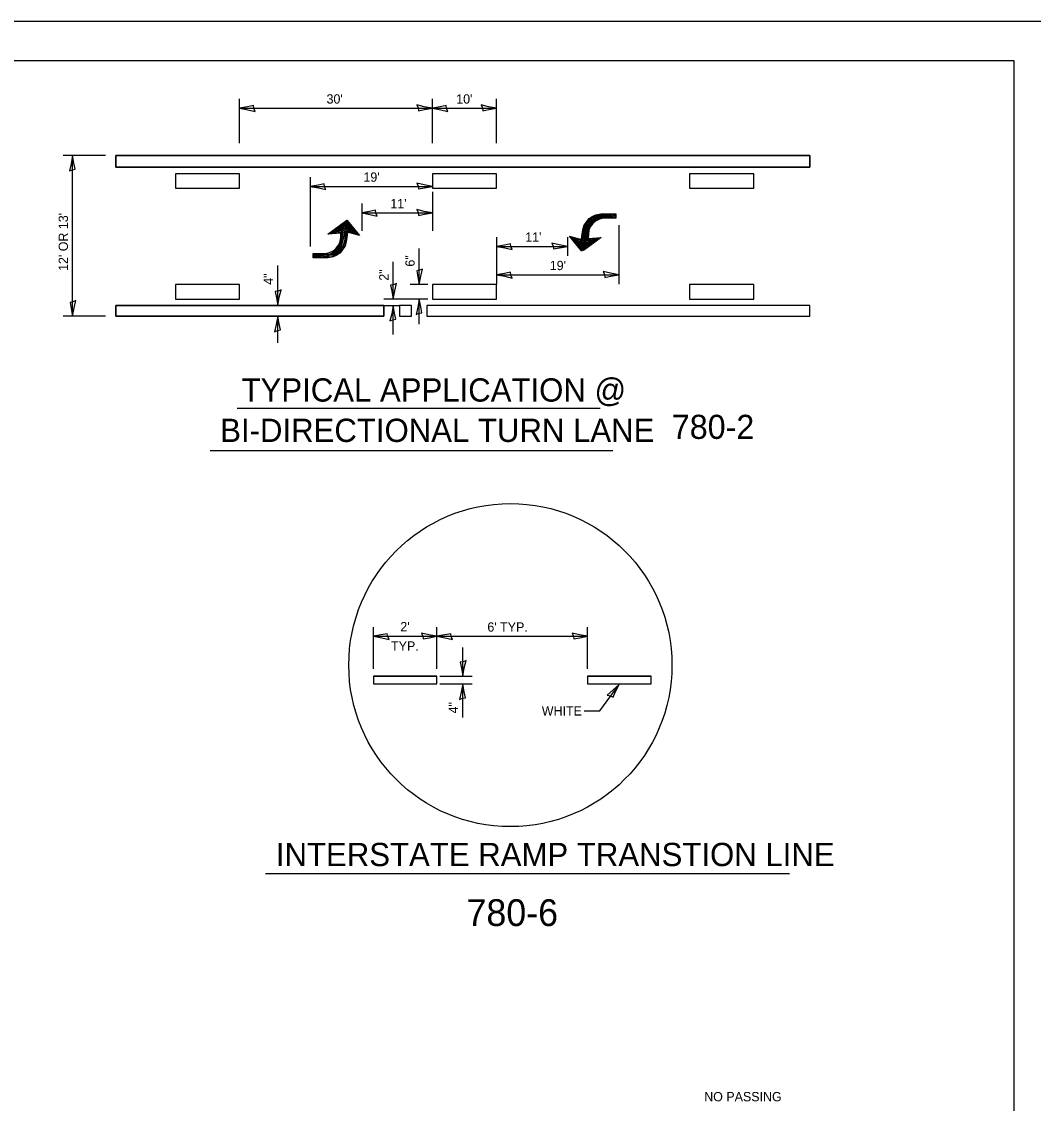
# Model space of a CAD drawing. Extents: x 1920121 to 1937144, y 1296471 to 1305112.
# Drawn here: x 1931356 to 1932008, y 1300379 to 1301076 of the extents above; entities that cross this region are included whole.
import ezdxf

# ---------------------------------------------------------------- set-up
doc = ezdxf.new("R2010")
doc.units = 0
for name, color, linetype in [('Level 1', 7, 'Continuous'), ('Level 22', 7, 'Continuous'), ('Level 24', 7, 'Continuous'), ('Level 40', 7, 'Continuous'), ('Level 63', 7, 'Continuous'), ('ROW_PR_Notes', 7, 'Continuous'), ('Sheets_50 Reference Boundary', 7, 'Continuous'), ('Sheets_General Details', 7, 'Continuous'), ('Sheets_Printer Plotting Border', 7, 'Continuous')]:
    doc.layers.add(name, color=color, linetype=linetype)

msp = doc.modelspace()

# ---------------------------------------------------------------- linework, layer by layer
at = {"layer": 'Level 22'}
for p, q in [((1931496.77, 1300997.37), (1931496.77, 1301025.9)), ((1931620.97, 1300997.37), (1931620.97, 1301025.9)), ((1931662.37, 1300997.37), (1931662.37, 1301025.9)), ((1931496.77, 1301019.9), (1931620.97, 1301019.9)), ((1931620.97, 1301019.9), (1931662.37, 1301019.9)), ((1931389.17, 1300885.9), (1931389.17, 1300989.46)), ((1931542.31, 1300975.53), (1931542.31, 1300930.7)), ((1931542.31, 1300969.53), (1931620.97, 1300969.53)), ((1931620.97, 1300966.11), (1931620.97, 1300940.86)), ((1931575.43, 1300958.47), (1931575.43, 1300940.86)), ((1931575.43, 1300952.47), (1931620.97, 1300952.47)), ((1931741.03, 1300944.58), (1931741.03, 1300906.56)), ((1931662.37, 1300936.89), (1931662.37, 1300906.56)), ((1931707.91, 1300936.89), (1931707.91, 1300924.89)), ((1931662.37, 1300930.89), (1931707.91, 1300930.89)), ((1931662.37, 1300912.56), (1931741.03, 1300912.56)), ((1931583.03, 1300658.61), (1931583.03, 1300685.59)), ((1931623.92, 1300658.61), (1931623.92, 1300685.59)), ((1931720.99, 1300658.61), (1931720.99, 1300685.59)), ((1931583.03, 1300679.59), (1931623.92, 1300679.59)), ((1931623.92, 1300679.59), (1931720.99, 1300679.59)), ((1931625.71, 1300654), (1931646.54, 1300654)), ((1931625.71, 1300648.89), (1931646.54, 1300648.89)), ((1931728.78, 1300631.59), (1931741.26, 1300648.58)), ((1931718.69, 1300631.59), (1931728.78, 1300631.59))]:
    msp.add_line(p, q, dxfattribs=at)
for points in [[(1931506.77, 1301017.81), (1931505.96, 1301019.73), (1931505.64, 1301021.58), (1931501.77, 1301020.77), (1931496.77, 1301019.9), (1931502.11, 1301018.93)], [(1931610.98, 1301022), (1931611.79, 1301020.07), (1931612.1, 1301018.23), (1931615.97, 1301019.04), (1931620.97, 1301019.9), (1931615.64, 1301020.87)], [(1931630.97, 1301017.81), (1931630.16, 1301019.73), (1931629.84, 1301021.58), (1931625.97, 1301020.77), (1931620.97, 1301019.9), (1931626.31, 1301018.93)], [(1931652.38, 1301022), (1931653.19, 1301020.07), (1931653.5, 1301018.23), (1931657.37, 1301019.04), (1931662.37, 1301019.9), (1931657.04, 1301020.87)], [(1931387.08, 1300979.46), (1931389, 1300980.28), (1931390.84, 1300980.59), (1931390.04, 1300984.46), (1931389.17, 1300989.46), (1931388.2, 1300984.13)], [(1931552.31, 1300967.44), (1931551.5, 1300969.36), (1931551.18, 1300971.21), (1931547.31, 1300970.4), (1931542.31, 1300969.53), (1931547.65, 1300968.56)], [(1931610.98, 1300971.63), (1931611.79, 1300969.7), (1931612.1, 1300967.86), (1931615.97, 1300968.67), (1931620.97, 1300969.53), (1931615.64, 1300970.5)], [(1931585.43, 1300950.38), (1931584.62, 1300952.3), (1931584.3, 1300954.14), (1931580.43, 1300953.33), (1931575.43, 1300952.47), (1931580.77, 1300951.5)], [(1931610.98, 1300954.56), (1931611.79, 1300952.64), (1931612.1, 1300950.8), (1931615.97, 1300951.6), (1931620.97, 1300952.47), (1931615.64, 1300953.44)], [(1931672.37, 1300928.8), (1931671.56, 1300930.72), (1931671.24, 1300932.56), (1931667.37, 1300931.76), (1931662.37, 1300930.89), (1931667.71, 1300929.92)], [(1931697.92, 1300932.98), (1931698.73, 1300931.06), (1931699.04, 1300929.22), (1931702.91, 1300930.02), (1931707.91, 1300930.89), (1931702.58, 1300931.86)], [(1931614.65, 1300916.29), (1931612.72, 1300915.47), (1931610.88, 1300915.16), (1931611.69, 1300911.29), (1931612.55, 1300906.29), (1931613.52, 1300911.62)], [(1931672.37, 1300910.47), (1931671.56, 1300912.39), (1931671.24, 1300914.23), (1931667.37, 1300913.42), (1931662.37, 1300912.56), (1931667.71, 1300911.59)], [(1931731.04, 1300914.65), (1931731.85, 1300912.73), (1931732.16, 1300910.89), (1931736.03, 1300911.69), (1931741.03, 1300912.56), (1931735.7, 1300913.53)], [(1931523.44, 1300902.83), (1931521.51, 1300902.02), (1931519.67, 1300901.7), (1931520.48, 1300897.83), (1931521.34, 1300892.83), (1931522.31, 1300898.17)], [(1931597.81, 1300906.97), (1931595.89, 1300906.16), (1931594.05, 1300905.84), (1931594.86, 1300901.97), (1931595.72, 1300896.97), (1931596.69, 1300902.31)], [(1931391.26, 1300895.9), (1931389.34, 1300895.09), (1931387.5, 1300894.77), (1931388.3, 1300890.9), (1931389.17, 1300885.9), (1931390.14, 1300891.24)], [(1931610.46, 1300886.98), (1931612.38, 1300887.79), (1931614.23, 1300888.1), (1931613.42, 1300891.97), (1931612.55, 1300896.97), (1931611.58, 1300891.64)], [(1931593.63, 1300882.84), (1931595.55, 1300883.65), (1931597.39, 1300883.96), (1931596.59, 1300887.83), (1931595.72, 1300892.83), (1931594.75, 1300887.5)], [(1931519.25, 1300875.9), (1931521.17, 1300876.72), (1931523.02, 1300877.03), (1931522.21, 1300880.9), (1931521.34, 1300885.9), (1931520.37, 1300880.57)], [(1931593.03, 1300677.5), (1931592.21, 1300679.42), (1931591.9, 1300681.26), (1931588.03, 1300680.46), (1931583.03, 1300679.59), (1931588.36, 1300678.62)], [(1931613.92, 1300681.68), (1931614.74, 1300679.76), (1931615.05, 1300677.92), (1931618.92, 1300678.72), (1931623.92, 1300679.59), (1931618.59, 1300680.56)], [(1931633.92, 1300677.5), (1931633.1, 1300679.42), (1931632.79, 1300681.26), (1931628.92, 1300680.46), (1931623.92, 1300679.59), (1931629.25, 1300678.62)], [(1931710.99, 1300681.68), (1931711.81, 1300679.76), (1931712.12, 1300677.92), (1931715.99, 1300678.72), (1931720.99, 1300679.59), (1931715.66, 1300680.56)], [(1931642.63, 1300664), (1931640.71, 1300663.19), (1931638.87, 1300662.87), (1931639.68, 1300659), (1931640.54, 1300654), (1931641.51, 1300659.34)], [(1931638.45, 1300638.89), (1931640.37, 1300639.7), (1931642.21, 1300640.02), (1931641.41, 1300643.89), (1931640.54, 1300648.89), (1931639.57, 1300643.55)], [(1931733.65, 1300641.76), (1931735.68, 1300641.28), (1931737.35, 1300640.44), (1931738.99, 1300644.04), (1931741.26, 1300648.58), (1931737.32, 1300644.86)]]:
    msp.add_lwpolyline(points, close=True, dxfattribs=at)
at = {"layer": 'Level 24'}
for p, q in [((1931495.2, 1300826.52), (1931729.04, 1300826.52)), ((1931477.7, 1300799.26), (1931737.21, 1300799.26)), ((1931513.36, 1300526.66), (1931851.09, 1300526.66))]:
    msp.add_line(p, q, dxfattribs=at)
at = {"layer": 'Level 40'}
for p, q in [((1931455.37, 1300977.7), (1931455.37, 1300968.39)), ((1931496.77, 1300977.7), (1931455.37, 1300977.7)), ((1931496.77, 1300968.39), (1931496.77, 1300977.7)), ((1931662.37, 1300977.7), (1931620.97, 1300977.7)), ((1931620.97, 1300977.7), (1931620.97, 1300968.39)), ((1931662.37, 1300968.39), (1931662.37, 1300977.7)), ((1931827.97, 1300977.7), (1931786.57, 1300977.7)), ((1931786.57, 1300977.7), (1931786.57, 1300968.39)), ((1931827.97, 1300968.39), (1931827.97, 1300977.7)), ((1931455.37, 1300968.39), (1931496.77, 1300968.39)), ((1931620.97, 1300968.39), (1931662.37, 1300968.39)), ((1931786.57, 1300968.39), (1931827.97, 1300968.39)), ((1931496.77, 1300906.29), (1931455.37, 1300906.29)), ((1931455.37, 1300906.29), (1931455.37, 1300896.97)), ((1931496.77, 1300896.97), (1931496.77, 1300906.29)), ((1931662.37, 1300906.29), (1931620.97, 1300906.29)), ((1931620.97, 1300906.29), (1931620.97, 1300896.97)), ((1931662.37, 1300896.97), (1931662.37, 1300906.29)), ((1931827.97, 1300906.29), (1931786.57, 1300906.29)), ((1931786.57, 1300906.29), (1931786.57, 1300896.97)), ((1931827.97, 1300896.97), (1931827.97, 1300906.29)), ((1931455.37, 1300896.97), (1931496.77, 1300896.97)), ((1931620.97, 1300896.97), (1931662.37, 1300896.97)), ((1931786.57, 1300896.97), (1931827.97, 1300896.97))]:
    msp.add_line(p, q, dxfattribs=at)
msp.add_circle((1931671.22, 1300661.06), 104.11, dxfattribs=at)
at = {"layer": 'Level 63'}
for p, q in [((1931410.42, 1300989.46), (1931383.17, 1300989.46)), ((1931612.55, 1300906.29), (1931612.55, 1300929.43)), ((1931521.34, 1300892.83), (1931521.34, 1300918.49)), ((1931595.72, 1300896.97), (1931595.72, 1300920.94)), ((1931618.05, 1300906.29), (1931606.55, 1300906.29)), ((1931618.05, 1300896.97), (1931589.72, 1300896.97)), ((1931612.55, 1300880.69), (1931612.55, 1300896.97)), ((1931589.67, 1300892.83), (1931599.72, 1300892.83)), ((1931595.72, 1300874.12), (1931595.72, 1300892.83)), ((1931410.42, 1300885.9), (1931383.17, 1300885.9)), ((1931521.34, 1300868.78), (1931521.34, 1300885.9)), ((1931640.54, 1300654), (1931640.54, 1300672.38)), ((1931640.54, 1300627.18), (1931640.54, 1300648.89))]:
    msp.add_line(p, q, dxfattribs=at)
at = {"layer": 'ROW_PR_Notes'}
for p, q in [((1931864.2, 1300989.46), (1931417.08, 1300989.46)), ((1931417.08, 1300989.46), (1931417.08, 1300981.84)), ((1931864.2, 1300981.84), (1931864.2, 1300989.46)), ((1931417.08, 1300981.84), (1931864.2, 1300981.84)), ((1931565.09, 1300947.16), (1931565.8, 1300947.71)), ((1931565.8, 1300947.71), (1931565.99, 1300947.55)), ((1931589.67, 1300892.83), (1931417.08, 1300892.83)), ((1931417.08, 1300892.83), (1931417.08, 1300885.9)), ((1931589.67, 1300885.9), (1931589.67, 1300892.83)), ((1931607.48, 1300892.83), (1931599.72, 1300892.83)), ((1931599.72, 1300892.83), (1931599.72, 1300885.9)), ((1931607.48, 1300885.9), (1931607.48, 1300892.83)), ((1931864.2, 1300892.83), (1931617.33, 1300892.83)), ((1931617.33, 1300892.83), (1931617.33, 1300885.9)), ((1931864.2, 1300885.9), (1931864.2, 1300892.83)), ((1931417.08, 1300885.9), (1931589.67, 1300885.9)), ((1931599.72, 1300885.9), (1931607.48, 1300885.9)), ((1931617.33, 1300885.9), (1931864.2, 1300885.9)), ((1931583.03, 1300654), (1931623.92, 1300654)), ((1931720.99, 1300654), (1931761.88, 1300654)), ((1931583.03, 1300648.89), (1931623.92, 1300648.89)), ((1931720.99, 1300648.89), (1931761.88, 1300648.89))]:
    msp.add_line(p, q, dxfattribs=at)
for points in [[(1931417.08, 1300989.46), (1931864.2, 1300989.46), (1931864.2, 1300981.84), (1931417.08, 1300981.84)], [(1931417.08, 1300892.83), (1931589.67, 1300892.83), (1931589.67, 1300885.9), (1931417.08, 1300885.9)], [(1931599.72, 1300885.9), (1931607.48, 1300885.9), (1931607.48, 1300892.83), (1931599.72, 1300892.83)], [(1931617.33, 1300885.9), (1931864.2, 1300885.9), (1931864.2, 1300892.83), (1931617.33, 1300892.83)], [(1931623.92, 1300654), (1931583.03, 1300654), (1931583.03, 1300648.89), (1931623.92, 1300648.89)], [(1931761.88, 1300654), (1931720.99, 1300654), (1931720.99, 1300648.89), (1931761.88, 1300648.89)]]:
    msp.add_lwpolyline(points, close=True, dxfattribs=at)
for points in [[(1931717.34, 1300927.78), (1931709.23, 1300937.39), (1931716.94, 1300935.34), (1931717.39, 1300938.94), (1931717.84, 1300941.34), (1931718.59, 1300944.14), (1931720.49, 1300946.9), (1931722.04, 1300948.8), (1931723.94, 1300950.2), (1931726.35, 1300951.25), (1931729.4, 1300951.85), (1931739.16, 1300951.85), (1931739.11, 1300949.1), (1931730.9, 1300949), (1931728.59, 1300948.5), (1931725.95, 1300947.19), (1931724.25, 1300945.7), (1931722.64, 1300943.54), (1931721.84, 1300941.29), (1931721.44, 1300938.64), (1931721.39, 1300935.89), (1931729.8, 1300936.69), (1931718.24, 1300928.23), (1931711.23, 1300936.19), (1931717.49, 1300934.69), (1931718.29, 1300936.99), (1931719.04, 1300941.14), (1931719.79, 1300943.9), (1931720.69, 1300946), (1931722.49, 1300948.05), (1931724.14, 1300949.75), (1931726.5, 1300950.65), (1931737.8, 1300951.2), (1931737.5, 1300950), (1931727.9, 1300949.25), (1931725.49, 1300947.6), (1931722.59, 1300944.65), (1931720.94, 1300940.89), (1931720.54, 1300937.54), (1931720.54, 1300934.69), (1931725.9, 1300935.29), (1931718.44, 1300930.23), (1931714.64, 1300934.24), (1931718.74, 1300933.33), (1931719.34, 1300937.24), (1931720.79, 1300942.69), (1931721.74, 1300945.55), (1931723.55, 1300947.6), (1931726.05, 1300949.7), (1931731.45, 1300950.2)], [(1931717.83, 1300927.91), (1931710.57, 1300936.57), (1931712.68, 1300935.32), (1931718.22, 1300929.08), (1931728.28, 1300936.02), (1931727.66, 1300936.1), (1931718.53, 1300929.78), (1931713.46, 1300935.09), (1931714.71, 1300934.77), (1931718.3, 1300930.95), (1931726.18, 1300935.79), (1931724.69, 1300935.56), (1931718.14, 1300931.58), (1931715.8, 1300934.46), (1931716.58, 1300934.31), (1931718.61, 1300932.36), (1931723.44, 1300935.4), (1931721.26, 1300935.17), (1931719.08, 1300933.84), (1931717.44, 1300934.15), (1931717.98, 1300938.83), (1931718.84, 1300944.14), (1931722.51, 1300948.66), (1931723.6, 1300949.68), (1931726.72, 1300951), (1931729.53, 1300951.24), (1931738.5, 1300951.39), (1931738.43, 1300949.52), (1931733.59, 1300949.36), (1931728.98, 1300949.13), (1931727.27, 1300948.35), (1931725.63, 1300947.49), (1931723.29, 1300945.54), (1931722.2, 1300943.59), (1931721.26, 1300940.7), (1931720.95, 1300935.63), (1931719.39, 1300934.46), (1931717.91, 1300934.62), (1931719.39, 1300943.75), (1931723.99, 1300948.97), (1931726.02, 1300950.14), (1931729.45, 1300950.38), (1931736.86, 1300950.61), (1931734.06, 1300950.07), (1931726.88, 1300949.44), (1931724.77, 1300947.88), (1931722.35, 1300945.78), (1931719.31, 1300935.32), (1931720.01, 1300935.79), (1931721.34, 1300945.15), (1931720.32, 1300944.22), (1931718.53, 1300935.4)], [(1931565.98, 1300947.58), (1931574.09, 1300937.98), (1931566.38, 1300940.02), (1931565.93, 1300936.42), (1931565.48, 1300934.02), (1931564.73, 1300931.22), (1931562.83, 1300928.47), (1931561.28, 1300926.57), (1931559.38, 1300925.16), (1931556.97, 1300924.11), (1931553.92, 1300923.51), (1931544.16, 1300923.51), (1931544.21, 1300926.26), (1931552.42, 1300926.36), (1931554.73, 1300926.86), (1931557.38, 1300928.17), (1931559.08, 1300929.67), (1931560.68, 1300931.82), (1931561.48, 1300934.07), (1931561.88, 1300936.72), (1931561.93, 1300939.48), (1931553.52, 1300938.68), (1931565.08, 1300947.13), (1931572.09, 1300939.18), (1931565.83, 1300940.67), (1931565.03, 1300938.37), (1931564.28, 1300934.22), (1931563.53, 1300931.47), (1931562.63, 1300929.37), (1931560.83, 1300927.32), (1931559.18, 1300925.61), (1931556.83, 1300924.72), (1931545.52, 1300924.16), (1931545.82, 1300925.37), (1931555.43, 1300926.11), (1931557.83, 1300927.77), (1931560.73, 1300930.72), (1931562.38, 1300934.47), (1931562.78, 1300937.82), (1931562.78, 1300940.67), (1931557.43, 1300940.08), (1931564.88, 1300945.13), (1931568.69, 1300941.13), (1931564.58, 1300942.03), (1931563.98, 1300938.13), (1931562.53, 1300932.67), (1931561.58, 1300929.82), (1931559.78, 1300927.77), (1931557.28, 1300925.66), (1931551.87, 1300925.16)], [(1931555.05, 1300939.41), (1931564.8, 1300946.36), (1931570.81, 1300939.96), (1931565.19, 1300941.21)], [(1931556.3, 1300939.57), (1931564.72, 1300945.66), (1931569.56, 1300940.9)], [(1931559.18, 1300940.74), (1931564.8, 1300944.41), (1931567.14, 1300941.83), (1931565.81, 1300942.15), (1931564.57, 1300943.63), (1931562.23, 1300941.91), (1931564.33, 1300942.92), (1931564.72, 1300942.69)], [(1931564.43, 1300943.63), (1931565.98, 1300942.58), (1931560.38, 1300940.98), (1931563.23, 1300943.03)], [(1931565.74, 1300947.22), (1931572.91, 1300938.64)], [(1931555.67, 1300925.84), (1931558.4, 1300927.48), (1931560.74, 1300929.74), (1931562.46, 1300933.72), (1931563.71, 1300941.37)], [(1931555.83, 1300939.41), (1931562.3, 1300939.96), (1931562.3, 1300936.37)], [(1931557.86, 1300925.68), (1931560.74, 1300927.79), (1931562.3, 1300929.74), (1931563.78, 1300935.67), (1931565.11, 1300941.21)], [(1931562.3, 1300941.13), (1931563.32, 1300941.44), (1931563.24, 1300940.58)], [(1931563.55, 1300930.44), (1931564.88, 1300933.95), (1931566.05, 1300940.35)], [(1931718.89, 1300931.74), (1931717.34, 1300932.78), (1931722.95, 1300934.39), (1931720.09, 1300932.34)], [(1931546.78, 1300925.84), (1931544.67, 1300925.53), (1931544.44, 1300923.89), (1931544.83, 1300923.89), (1931545.14, 1300925.14), (1931551.46, 1300925.22)], [(1931550.13, 1300924.04), (1931554.42, 1300924.04)]]:
    msp.add_lwpolyline(points, dxfattribs=at)
at = {"layer": 'Sheets_50 Reference Boundary'}
msp.add_lwpolyline([(1930420.65, 1301050.7), (1931995.65, 1301050.7), (1931995.65, 1300050.71), (1930420.65, 1300050.71)], close=True, dxfattribs=at)
at = {"layer": 'Sheets_General Details'}
msp.add_line((1932020.65, 1301075.71), (1930320.65, 1301075.71), dxfattribs=at)
msp.add_lwpolyline([(1930420.65, 1301050.71), (1931995.65, 1301050.71), (1931995.65, 1300000.71), (1930420.65, 1300000.71)], close=True, dxfattribs=at)
at = {"layer": 'Sheets_Printer Plotting Border'}
msp.add_lwpolyline([(1930320.65, 1299975.71), (1932020.65, 1299975.71), (1932020.65, 1301075.71), (1930320.65, 1301075.71)], close=True, dxfattribs=at)

# ---------------------------------------------------------------- texts
at = {"layer": 'Level 1'}
for s, height, p in [('780-2', 15.525, (1931775.23, 1300806.82)), ('780-6', 17.25, (1931642.94, 1300492.91))]:
    msp.add_text(s, height=height, dxfattribs=at).set_placement(p)
at = {"layer": 'Level 22'}
for s, p in [("30'", (1931552.78, 1301022.9)), ("10'", (1931636.34, 1301022.9)), ("19'", (1931576.54, 1300972.53)), ("11'", (1931593.86, 1300955.47)), ("11'", (1931680.8, 1300933.89)), ("19'", (1931696.6, 1300915.56)), ("2'", (1931600.31, 1300682.84)), ("6' TYP.", (1931656.38, 1300682.59)), ('TYP.', (1931594.36, 1300670.34)), ('WHITE', (1931691.44, 1300628.56)), ('NO PASSING', (1931796.08, 1300379.96))]:
    msp.add_text(s, height=6, dxfattribs=at).set_placement(p)
for s, p in [("12' OR 13'", (1931386.17, 1300915.05)), ('6"', (1931609.55, 1300917.84)), ('2"', (1931592.72, 1300908.78)), ('4"', (1931518.34, 1300906.12)), ('4"', (1931637.54, 1300629.9))]:
    msp.add_text(s, height=6, rotation=90, dxfattribs=at).set_placement(p)
at = {"layer": 'Level 24'}
for s, p in [('TYPICAL APPLICATION @', (1931498.02, 1300830.85)), ('BI-DIRECTIONAL TURN LANE', (1931484.26, 1300804.85)), ('INTERSTATE RAMP TRANSTION LINE', (1931520.13, 1300531.51))]:
    msp.add_text(s, height=15, dxfattribs=at).set_placement(p)

doc.saveas('drawing.dxf')
